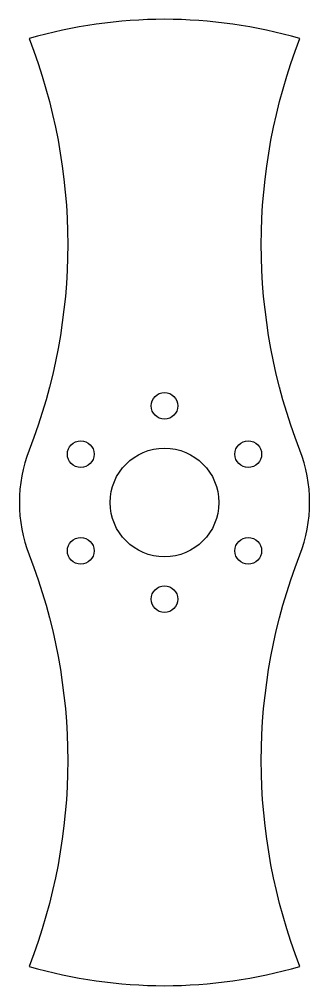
# Model space of a CAD drawing. Header units: inches. Extents: x -0.75 to 0.75, y -2.5 to 2.5.
import ezdxf

# ---------------------------------------------------------------- set-up
doc = ezdxf.new("R2010")
doc.units = ezdxf.units.IN
doc.header["$MEASUREMENT"] = 0

msp = doc.modelspace()

# ---------------------------------------------------------------- linework, layer by layer
msp.add_lwpolyline([(0.6992, -0.2714, 0.187302), (0.6992, 0.2714, -0.187487), (0.6999, 2.4, 0.142841), (-0.6999, 2.4, -0.187487), (-0.6992, 0.2714, 0.187302), (-0.6992, -0.2714, -0.187487), (-0.6999, -2.4, 0.142841), (0.6999, -2.4, -0.187487)], format="xyb", close=True)
for centre, radius in [((0, 0.5), 0.069), ((-0.433, 0.25), 0.069), ((0.433, 0.25), 0.069), ((0, 0), 0.2812), ((-0.433, -0.25), 0.069), ((0.433, -0.25), 0.069), ((0, -0.5), 0.069)]:
    msp.add_circle(centre, radius)

doc.saveas('drawing.dxf')
